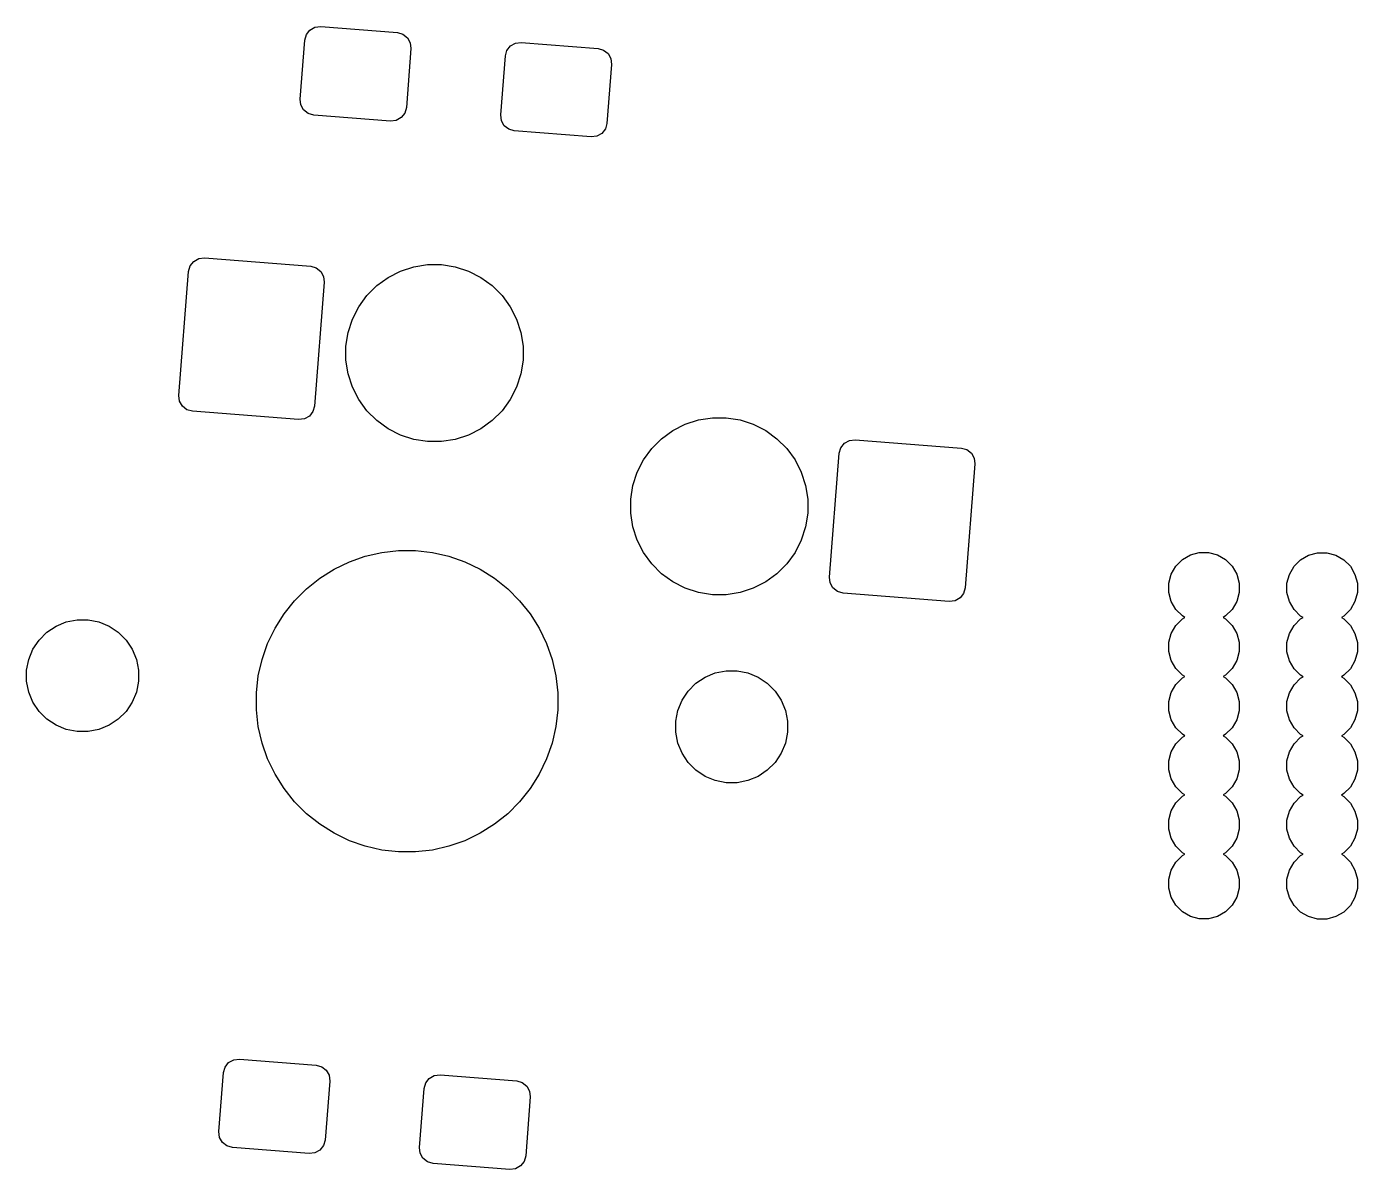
# Model space of a CAD drawing. Extents: x -173 to 103, y -39 to 58.
# Drawn here: x -76.43 to -53.94, y -7.91 to 11.4 of the extents above; entities that cross this region are included whole.
import ezdxf

# ---------------------------------------------------------------- set-up
doc = ezdxf.new("R2010")
doc.units = 0
doc.layers.add('BLACK', color=7, linetype='CONTINUOUS')

msp = doc.modelspace()

# ---------------------------------------------------------------- linework, layer by layer
at = {"layer": 'BLACK', "linetype": 'CONTINUOUS'}
for p, q in [((-71.728934, 11.170084), (-71.702456, 11.263967)), ((-71.702456, 11.263967), (-71.642067, 11.340571)), ((-71.642067, 11.340571), (-71.556959, 11.388233)), ((-71.556959, 11.388233), (-71.46009, 11.399698)), ((-71.46009, 11.399698), (-70.164097, 11.297702)), ((-70.164097, 11.297702), (-70.070214, 11.271224)), ((-70.070214, 11.271224), (-69.99361, 11.210835)), ((-71.807393, 10.173167), (-71.728934, 11.170084)), ((-69.934483, 11.028857), (-70.012942, 10.03194)), ((-69.99361, 11.210835), (-69.945948, 11.125727)), ((-69.945948, 11.125727), (-69.934483, 11.028857)), ((-68.312938, 10.997207), (-68.252549, 11.073811)), ((-68.252549, 11.073811), (-68.167441, 11.121473)), ((-68.167441, 11.121473), (-68.070572, 11.132938)), ((-68.070572, 11.132938), (-66.774579, 11.030942)), ((-66.774579, 11.030942), (-66.680696, 11.004464)), ((-68.417875, 9.906407), (-68.339416, 10.903324)), ((-68.339416, 10.903324), (-68.312938, 10.997207)), ((-66.680696, 11.004464), (-66.604092, 10.944075)), ((-66.604092, 10.944075), (-66.55643, 10.858967)), ((-66.55643, 10.858967), (-66.544965, 10.762097)), ((-66.544965, 10.762097), (-66.623424, 9.76518)), ((-71.795928, 10.076297), (-71.807393, 10.173167)), ((-71.748266, 9.991189), (-71.795928, 10.076297)), ((-71.671662, 9.9308), (-71.748266, 9.991189)), ((-71.577779, 9.904322), (-71.671662, 9.9308)), ((-70.281786, 9.802326), (-71.577779, 9.904322)), ((-70.03942, 9.938057), (-70.099809, 9.861453)), ((-70.012942, 10.03194), (-70.03942, 9.938057)), ((-68.40641, 9.809537), (-68.417875, 9.906407)), ((-70.184917, 9.813791), (-70.281786, 9.802326)), ((-70.099809, 9.861453), (-70.184917, 9.813791)), ((-68.358748, 9.724429), (-68.40641, 9.809537)), ((-68.282144, 9.66404), (-68.358748, 9.724429)), ((-66.649902, 9.671297), (-66.710291, 9.594693)), ((-66.623424, 9.76518), (-66.649902, 9.671297)), ((-68.188261, 9.637562), (-68.282144, 9.66404)), ((-66.892268, 9.535566), (-68.188261, 9.637562)), ((-66.795399, 9.547031), (-66.892268, 9.535566)), ((-66.710291, 9.594693), (-66.795399, 9.547031)), ((-73.66513, 7.355909), (-73.604741, 7.432513)), ((-73.604741, 7.432513), (-73.519633, 7.480176)), ((-73.519633, 7.480176), (-73.422764, 7.491641)), ((-73.422764, 7.491641), (-71.628313, 7.350414)), ((-73.856372, 5.1685), (-73.691608, 7.262026)), ((-73.691608, 7.262026), (-73.66513, 7.355909)), ((-71.628313, 7.350414), (-71.53443, 7.323937)), ((-71.53443, 7.323937), (-71.457826, 7.263547)), ((-71.457826, 7.263547), (-71.410163, 7.178439)), ((-70.320839, 7.160772), (-70.111116, 7.267631)), ((-70.111116, 7.267631), (-69.887259, 7.340367)), ((-69.887259, 7.340367), (-69.65478, 7.377188)), ((-69.65478, 7.377188), (-69.419402, 7.377188)), ((-69.419402, 7.377188), (-69.186923, 7.340367)), ((-69.186923, 7.340367), (-68.963066, 7.267631)), ((-68.963066, 7.267631), (-68.753343, 7.160772)), ((-71.398698, 7.08157), (-71.563462, 4.988044)), ((-71.410163, 7.178439), (-71.398698, 7.08157)), ((-70.6777, 6.855984), (-70.511263, 7.022421)), ((-70.511263, 7.022421), (-70.320839, 7.160772)), ((-68.753343, 7.160772), (-68.562919, 7.022421)), ((-68.562919, 7.022421), (-68.396482, 6.855984)), ((-70.816051, 6.66556), (-70.6777, 6.855984)), ((-68.396482, 6.855984), (-68.258131, 6.66556)), ((-70.92291, 6.455837), (-70.816051, 6.66556)), ((-68.258131, 6.66556), (-68.151272, 6.455837)), ((-70.995646, 6.23198), (-70.92291, 6.455837)), ((-68.151272, 6.455837), (-68.078536, 6.23198)), ((-71.032467, 5.999501), (-70.995646, 6.23198)), ((-68.078536, 6.23198), (-68.041715, 5.999501)), ((-71.032467, 5.764123), (-71.032467, 5.999501)), ((-68.041715, 5.999501), (-68.041715, 5.764123)), ((-70.995646, 5.531644), (-71.032467, 5.764123)), ((-68.041715, 5.764123), (-68.078536, 5.531644)), ((-70.92291, 5.307787), (-70.995646, 5.531644)), ((-68.078536, 5.531644), (-68.151272, 5.307787)), ((-70.816051, 5.098064), (-70.92291, 5.307787)), ((-68.151272, 5.307787), (-68.258131, 5.098064)), ((-73.844907, 5.071631), (-73.856372, 5.1685)), ((-73.797244, 4.986523), (-73.844907, 5.071631)), ((-73.72064, 4.926133), (-73.797244, 4.986523)), ((-71.563462, 4.988044), (-71.58994, 4.894161)), ((-70.6777, 4.90764), (-70.816051, 5.098064)), ((-68.258131, 5.098064), (-68.396482, 4.90764)), ((-73.626757, 4.899656), (-73.72064, 4.926133)), ((-71.832306, 4.758429), (-73.626757, 4.899656)), ((-71.735437, 4.769894), (-71.832306, 4.758429)), ((-71.650329, 4.817557), (-71.735437, 4.769894)), ((-71.58994, 4.894161), (-71.650329, 4.817557)), ((-70.511263, 4.741203), (-70.6777, 4.90764)), ((-70.320839, 4.602852), (-70.511263, 4.741203)), ((-68.562919, 4.741203), (-68.753343, 4.602852)), ((-68.396482, 4.90764), (-68.562919, 4.741203)), ((-65.29914, 4.682118), (-65.075283, 4.754854)), ((-65.075283, 4.754854), (-64.842804, 4.791675)), ((-64.842804, 4.791675), (-64.607426, 4.791675)), ((-64.607426, 4.791675), (-64.374947, 4.754854)), ((-64.374947, 4.754854), (-64.15109, 4.682118)), ((-70.111116, 4.495993), (-70.320839, 4.602852)), ((-68.753343, 4.602852), (-68.963066, 4.495993)), ((-65.699287, 4.436908), (-65.508863, 4.575259)), ((-65.508863, 4.575259), (-65.29914, 4.682118)), ((-64.15109, 4.682118), (-63.941367, 4.575259)), ((-63.941367, 4.575259), (-63.750943, 4.436908)), ((-69.887259, 4.423257), (-70.111116, 4.495993)), ((-69.65478, 4.386436), (-69.887259, 4.423257)), ((-69.419402, 4.386436), (-69.65478, 4.386436)), ((-69.186923, 4.423257), (-69.419402, 4.386436)), ((-68.963066, 4.495993), (-69.186923, 4.423257)), ((-65.865724, 4.270471), (-65.699287, 4.436908)), ((-63.750943, 4.436908), (-63.584506, 4.270471)), ((-62.698744, 4.190066), (-62.672266, 4.283949)), ((-62.672266, 4.283949), (-62.611877, 4.360553)), ((-62.611877, 4.360553), (-62.526769, 4.408216)), ((-62.526769, 4.408216), (-62.4299, 4.419681)), ((-62.4299, 4.419681), (-60.635449, 4.278454)), ((-60.635449, 4.278454), (-60.541566, 4.251977)), ((-66.110934, 3.870324), (-66.004075, 4.080047)), ((-66.004075, 4.080047), (-65.865724, 4.270471)), ((-63.584506, 4.270471), (-63.446155, 4.080047)), ((-63.446155, 4.080047), (-63.339296, 3.870324)), ((-62.863508, 2.09654), (-62.698744, 4.190066)), ((-60.541566, 4.251977), (-60.464962, 4.191587)), ((-60.464962, 4.191587), (-60.417299, 4.106479)), ((-60.417299, 4.106479), (-60.405834, 4.00961)), ((-66.18367, 3.646467), (-66.110934, 3.870324)), ((-63.339296, 3.870324), (-63.26656, 3.646467)), ((-60.405834, 4.00961), (-60.570598, 1.916084)), ((-66.220491, 3.413988), (-66.18367, 3.646467)), ((-63.26656, 3.646467), (-63.229739, 3.413988)), ((-66.220491, 3.17861), (-66.220491, 3.413988)), ((-63.229739, 3.413988), (-63.229739, 3.17861)), ((-66.18367, 2.946131), (-66.220491, 3.17861)), ((-63.229739, 3.17861), (-63.26656, 2.946131)), ((-66.110934, 2.722274), (-66.18367, 2.946131)), ((-63.26656, 2.946131), (-63.339296, 2.722274)), ((-66.004075, 2.512551), (-66.110934, 2.722274)), ((-63.339296, 2.722274), (-63.446155, 2.512551)), ((-70.705931, 2.450339), (-70.427141, 2.513971)), ((-70.427141, 2.513971), (-70.14298, 2.545988)), ((-70.14298, 2.545988), (-69.85702, 2.545988)), ((-69.85702, 2.545988), (-69.572859, 2.513971)), ((-69.572859, 2.513971), (-69.294069, 2.450339)), ((-65.865724, 2.322127), (-66.004075, 2.512551)), ((-63.446155, 2.512551), (-63.584506, 2.322127)), ((-56.766214, 2.471587), (-56.61492, 2.512126)), ((-56.61492, 2.512126), (-56.458288, 2.512126)), ((-56.458288, 2.512126), (-56.306994, 2.471587)), ((-54.769007, 2.468971), (-54.617713, 2.50951)), ((-54.617713, 2.50951), (-54.461081, 2.50951)), ((-54.461081, 2.50951), (-54.309787, 2.468971)), ((-71.233483, 2.23182), (-70.975843, 2.355893)), ((-70.975843, 2.355893), (-70.705931, 2.450339)), ((-69.294069, 2.450339), (-69.024157, 2.355893)), ((-69.024157, 2.355893), (-68.766517, 2.23182)), ((-65.699287, 2.15569), (-65.865724, 2.322127)), ((-63.584506, 2.322127), (-63.750943, 2.15569)), ((-57.090932, 2.146869), (-57.012616, 2.282516)), ((-57.012616, 2.282516), (-56.901861, 2.393271)), ((-56.901861, 2.393271), (-56.766214, 2.471587)), ((-56.306994, 2.471587), (-56.171347, 2.393271)), ((-56.171347, 2.393271), (-56.060592, 2.282516)), ((-56.060592, 2.282516), (-55.982276, 2.146869)), ((-55.093725, 2.144253), (-55.015409, 2.2799)), ((-55.015409, 2.2799), (-54.904654, 2.390655)), ((-54.904654, 2.390655), (-54.769007, 2.468971)), ((-54.309787, 2.468971), (-54.17414, 2.390655)), ((-54.17414, 2.390655), (-54.063385, 2.2799)), ((-54.063385, 2.2799), (-53.985069, 2.144253)), ((-71.699184, 1.901388), (-71.475612, 2.07968)), ((-71.475612, 2.07968), (-71.233483, 2.23182)), ((-68.766517, 2.23182), (-68.524388, 2.07968)), ((-68.524388, 2.07968), (-68.300816, 1.901388)), ((-65.508863, 2.017339), (-65.699287, 2.15569)), ((-63.750943, 2.15569), (-63.941367, 2.017339)), ((-62.852043, 1.999671), (-62.863508, 2.09654)), ((-57.131471, 1.995575), (-57.090932, 2.146869)), ((-55.982276, 2.146869), (-55.941737, 1.995575)), ((-55.134264, 1.992959), (-55.093725, 2.144253)), ((-53.985069, 2.144253), (-53.94453, 1.992959)), ((-71.901388, 1.699184), (-71.699184, 1.901388)), ((-68.300816, 1.901388), (-68.098612, 1.699184)), ((-65.29914, 1.91048), (-65.508863, 2.017339)), ((-65.075283, 1.837744), (-65.29914, 1.91048)), ((-64.842804, 1.800923), (-65.075283, 1.837744)), ((-64.607426, 1.800923), (-64.842804, 1.800923)), ((-64.374947, 1.837744), (-64.607426, 1.800923)), ((-64.15109, 1.91048), (-64.374947, 1.837744)), ((-63.941367, 2.017339), (-64.15109, 1.91048)), ((-62.80438, 1.914563), (-62.852043, 1.999671)), ((-62.727776, 1.854173), (-62.80438, 1.914563)), ((-62.633893, 1.827696), (-62.727776, 1.854173)), ((-60.839442, 1.686469), (-62.633893, 1.827696)), ((-60.597076, 1.822201), (-60.657465, 1.745597)), ((-60.570598, 1.916084), (-60.597076, 1.822201)), ((-57.131471, 1.838943), (-57.131471, 1.995575)), ((-57.090932, 1.687649), (-57.131471, 1.838943)), ((-55.941737, 1.838943), (-55.982276, 1.687649)), ((-55.941737, 1.995575), (-55.941737, 1.838943)), ((-55.134264, 1.836327), (-55.134264, 1.992959)), ((-55.093725, 1.685033), (-55.134264, 1.836327)), ((-53.94453, 1.836327), (-53.985069, 1.685033)), ((-53.94453, 1.992959), (-53.94453, 1.836327)), ((-72.07968, 1.475612), (-71.901388, 1.699184)), ((-68.098612, 1.699184), (-67.92032, 1.475612)), ((-60.742573, 1.697934), (-60.839442, 1.686469)), ((-60.657465, 1.745597), (-60.742573, 1.697934)), ((-57.012616, 1.552002), (-57.090932, 1.687649)), ((-55.982276, 1.687649), (-56.060592, 1.552002)), ((-55.015409, 1.549386), (-55.093725, 1.685033)), ((-53.985069, 1.685033), (-54.063385, 1.549386)), ((-75.758815, 1.340618), (-75.576161, 1.37695)), ((-75.576161, 1.37695), (-75.389929, 1.37695)), ((-75.389929, 1.37695), (-75.207275, 1.340618)), ((-72.23182, 1.233483), (-72.07968, 1.475612)), ((-67.92032, 1.475612), (-67.76818, 1.233483)), ((-56.901861, 1.441247), (-57.012616, 1.552002)), ((-57.012616, 1.282516), (-56.901861, 1.393271)), ((-56.860312, 1.417259), (-56.901861, 1.441247)), ((-56.901861, 1.393271), (-56.860312, 1.417259)), ((-56.171347, 1.441247), (-56.212895, 1.417259)), ((-56.212895, 1.417259), (-56.171347, 1.393271)), ((-56.060592, 1.552002), (-56.171347, 1.441247)), ((-56.171347, 1.393271), (-56.060592, 1.282516)), ((-54.904654, 1.438631), (-55.015409, 1.549386)), ((-55.015409, 1.2799), (-54.904654, 1.390655)), ((-54.863105, 1.414643), (-54.904654, 1.438631)), ((-54.904654, 1.390655), (-54.863105, 1.414643)), ((-54.17414, 1.438631), (-54.215688, 1.414643)), ((-54.215688, 1.414643), (-54.17414, 1.390655)), ((-54.063385, 1.549386), (-54.17414, 1.438631)), ((-54.17414, 1.390655), (-54.063385, 1.2799)), ((-76.217405, 1.034199), (-76.085719, 1.165885)), ((-76.085719, 1.165885), (-75.930872, 1.26935)), ((-75.930872, 1.26935), (-75.758815, 1.340618)), ((-75.207275, 1.340618), (-75.035218, 1.26935)), ((-75.035218, 1.26935), (-74.880371, 1.165885)), ((-74.880371, 1.165885), (-74.748685, 1.034199)), ((-72.355893, 0.975843), (-72.23182, 1.233483)), ((-67.76818, 1.233483), (-67.644107, 0.975843)), ((-57.131471, 0.995575), (-57.090932, 1.146869)), ((-57.090932, 1.146869), (-57.012616, 1.282516)), ((-56.060592, 1.282516), (-55.982276, 1.146869)), ((-55.982276, 1.146869), (-55.941737, 0.995575)), ((-55.134264, 0.992959), (-55.093725, 1.144253)), ((-55.093725, 1.144253), (-55.015409, 1.2799)), ((-54.063385, 1.2799), (-53.985069, 1.144253)), ((-53.985069, 1.144253), (-53.94453, 0.992959)), ((-76.32087, 0.879352), (-76.217405, 1.034199)), ((-74.748685, 1.034199), (-74.64522, 0.879352)), ((-72.450339, 0.705931), (-72.355893, 0.975843)), ((-67.644107, 0.975843), (-67.549661, 0.705931)), ((-57.131471, 0.838943), (-57.131471, 0.995575)), ((-55.941737, 0.995575), (-55.941737, 0.838943)), ((-55.134264, 0.836327), (-55.134264, 0.992959)), ((-53.94453, 0.992959), (-53.94453, 0.836327)), ((-76.42847, 0.524641), (-76.392138, 0.707295)), ((-76.392138, 0.707295), (-76.32087, 0.879352)), ((-74.64522, 0.879352), (-74.573952, 0.707295)), ((-74.573952, 0.707295), (-74.53762, 0.524641)), ((-72.513971, 0.427141), (-72.450339, 0.705931)), ((-67.549661, 0.705931), (-67.486029, 0.427141)), ((-57.090932, 0.687649), (-57.131471, 0.838943)), ((-57.012616, 0.552002), (-57.090932, 0.687649)), ((-55.982276, 0.687649), (-56.060592, 0.552002)), ((-55.941737, 0.838943), (-55.982276, 0.687649)), ((-55.093725, 0.685033), (-55.134264, 0.836327)), ((-55.015409, 0.549386), (-55.093725, 0.685033)), ((-53.985069, 0.685033), (-54.063385, 0.549386)), ((-53.94453, 0.836327), (-53.985069, 0.685033)), ((-76.42847, 0.338409), (-76.42847, 0.524641)), ((-74.53762, 0.524641), (-74.53762, 0.338409)), ((-64.964782, 0.4063), (-64.792725, 0.477568)), ((-64.792725, 0.477568), (-64.610071, 0.5139)), ((-64.610071, 0.5139), (-64.423839, 0.5139)), ((-64.423839, 0.5139), (-64.241185, 0.477568)), ((-64.241185, 0.477568), (-64.069128, 0.4063)), ((-56.901861, 0.441247), (-57.012616, 0.552002)), ((-56.060592, 0.552002), (-56.171347, 0.441247)), ((-54.904654, 0.438631), (-55.015409, 0.549386)), ((-54.063385, 0.549386), (-54.17414, 0.438631)), ((-76.392138, 0.155755), (-76.42847, 0.338409)), ((-74.53762, 0.338409), (-74.573952, 0.155755)), ((-72.545988, 0.14298), (-72.513971, 0.427141)), ((-67.486029, 0.427141), (-67.454012, 0.14298)), ((-65.251315, 0.171149), (-65.119629, 0.302835)), ((-65.119629, 0.302835), (-64.964782, 0.4063)), ((-64.069128, 0.4063), (-63.914281, 0.302835)), ((-63.914281, 0.302835), (-63.782595, 0.171149)), ((-57.090932, 0.146869), (-57.012616, 0.282516)), ((-57.012616, 0.282516), (-56.901861, 0.393271)), ((-56.860312, 0.417259), (-56.901861, 0.441247)), ((-56.901861, 0.393271), (-56.860312, 0.417259)), ((-56.171347, 0.441247), (-56.212895, 0.417259)), ((-56.212895, 0.417259), (-56.171347, 0.393271)), ((-56.171347, 0.393271), (-56.060592, 0.282516)), ((-56.060592, 0.282516), (-55.982276, 0.146869)), ((-55.093725, 0.144253), (-55.015409, 0.2799)), ((-55.015409, 0.2799), (-54.904654, 0.390655)), ((-54.863105, 0.414643), (-54.904654, 0.438631)), ((-54.904654, 0.390655), (-54.863105, 0.414643)), ((-54.17414, 0.438631), (-54.215688, 0.414643)), ((-54.215688, 0.414643), (-54.17414, 0.390655)), ((-54.17414, 0.390655), (-54.063385, 0.2799)), ((-54.063385, 0.2799), (-53.985069, 0.144253)), ((-76.32087, -0.016302), (-76.392138, 0.155755)), ((-74.573952, 0.155755), (-74.64522, -0.016302)), ((-72.545988, -0.14298), (-72.545988, 0.14298)), ((-67.454012, 0.14298), (-67.454012, -0.14298)), ((-65.426048, -0.155755), (-65.35478, 0.016302)), ((-65.35478, 0.016302), (-65.251315, 0.171149)), ((-63.782595, 0.171149), (-63.67913, 0.016302)), ((-63.67913, 0.016302), (-63.607862, -0.155755)), ((-57.131471, -0.004425), (-57.090932, 0.146869)), ((-55.982276, 0.146869), (-55.941737, -0.004425)), ((-55.134264, -0.007041), (-55.093725, 0.144253)), ((-53.985069, 0.144253), (-53.94453, -0.007041)), ((-76.217405, -0.171149), (-76.32087, -0.016302)), ((-76.085719, -0.302835), (-76.217405, -0.171149)), ((-74.748685, -0.171149), (-74.880371, -0.302835)), ((-74.64522, -0.016302), (-74.748685, -0.171149)), ((-72.513971, -0.427141), (-72.545988, -0.14298)), ((-67.454012, -0.14298), (-67.486029, -0.427141)), ((-65.46238, -0.338409), (-65.426048, -0.155755)), ((-63.607862, -0.155755), (-63.57153, -0.338409)), ((-57.131471, -0.161057), (-57.131471, -0.004425)), ((-57.090932, -0.312351), (-57.131471, -0.161057)), ((-55.941737, -0.161057), (-55.982276, -0.312351)), ((-55.941737, -0.004425), (-55.941737, -0.161057)), ((-55.134264, -0.163673), (-55.134264, -0.007041)), ((-55.093725, -0.314967), (-55.134264, -0.163673)), ((-53.94453, -0.163673), (-53.985069, -0.314967)), ((-53.94453, -0.007041), (-53.94453, -0.163673)), ((-75.930872, -0.4063), (-76.085719, -0.302835)), ((-75.758815, -0.477568), (-75.930872, -0.4063)), ((-75.035218, -0.4063), (-75.207275, -0.477568)), ((-74.880371, -0.302835), (-75.035218, -0.4063)), ((-72.450339, -0.705931), (-72.513971, -0.427141)), ((-67.486029, -0.427141), (-67.549661, -0.705931)), ((-65.46238, -0.524641), (-65.46238, -0.338409)), ((-63.57153, -0.338409), (-63.57153, -0.524641)), ((-57.012616, -0.447998), (-57.090932, -0.312351)), ((-56.901861, -0.558753), (-57.012616, -0.447998)), ((-56.060592, -0.447998), (-56.171347, -0.558753)), ((-55.982276, -0.312351), (-56.060592, -0.447998)), ((-55.015409, -0.450614), (-55.093725, -0.314967)), ((-53.985069, -0.314967), (-54.063385, -0.450614)), ((-75.576161, -0.5139), (-75.758815, -0.477568)), ((-75.389929, -0.5139), (-75.576161, -0.5139)), ((-75.207275, -0.477568), (-75.389929, -0.5139)), ((-65.426048, -0.707295), (-65.46238, -0.524641)), ((-63.57153, -0.524641), (-63.607862, -0.707295)), ((-57.012616, -0.717484), (-56.901861, -0.606729)), ((-56.860312, -0.582741), (-56.901861, -0.558753)), ((-56.901861, -0.606729), (-56.860312, -0.582741)), ((-56.171347, -0.558753), (-56.212895, -0.582741)), ((-56.212895, -0.582741), (-56.171347, -0.606729)), ((-56.171347, -0.606729), (-56.060592, -0.717484)), ((-54.904654, -0.561369), (-55.015409, -0.450614)), ((-55.015409, -0.7201), (-54.904654, -0.609345)), ((-54.863105, -0.585357), (-54.904654, -0.561369)), ((-54.904654, -0.609345), (-54.863105, -0.585357)), ((-54.17414, -0.561369), (-54.215688, -0.585357)), ((-54.215688, -0.585357), (-54.17414, -0.609345)), ((-54.063385, -0.450614), (-54.17414, -0.561369)), ((-54.17414, -0.609345), (-54.063385, -0.7201)), ((-72.355893, -0.975843), (-72.450339, -0.705931)), ((-67.549661, -0.705931), (-67.644107, -0.975843)), ((-65.35478, -0.879352), (-65.426048, -0.707295)), ((-65.251315, -1.034199), (-65.35478, -0.879352)), ((-63.67913, -0.879352), (-63.782595, -1.034199)), ((-63.607862, -0.707295), (-63.67913, -0.879352)), ((-57.131471, -1.004425), (-57.090932, -0.853131)), ((-57.090932, -0.853131), (-57.012616, -0.717484)), ((-56.060592, -0.717484), (-55.982276, -0.853131)), ((-55.982276, -0.853131), (-55.941737, -1.004425)), ((-55.134264, -1.007041), (-55.093725, -0.855747)), ((-55.093725, -0.855747), (-55.015409, -0.7201)), ((-54.063385, -0.7201), (-53.985069, -0.855747)), ((-53.985069, -0.855747), (-53.94453, -1.007041)), ((-72.23182, -1.233483), (-72.355893, -0.975843)), ((-67.644107, -0.975843), (-67.76818, -1.233483)), ((-65.119629, -1.165885), (-65.251315, -1.034199)), ((-63.782595, -1.034199), (-63.914281, -1.165885)), ((-57.131471, -1.161057), (-57.131471, -1.004425)), ((-55.941737, -1.004425), (-55.941737, -1.161057)), ((-55.134264, -1.163673), (-55.134264, -1.007041)), ((-53.94453, -1.007041), (-53.94453, -1.163673)), ((-72.07968, -1.475612), (-72.23182, -1.233483)), ((-67.76818, -1.233483), (-67.92032, -1.475612)), ((-64.964782, -1.26935), (-65.119629, -1.165885)), ((-64.792725, -1.340618), (-64.964782, -1.26935)), ((-64.610071, -1.37695), (-64.792725, -1.340618)), ((-64.241185, -1.340618), (-64.423839, -1.37695)), ((-64.069128, -1.26935), (-64.241185, -1.340618)), ((-63.914281, -1.165885), (-64.069128, -1.26935)), ((-57.090932, -1.312351), (-57.131471, -1.161057)), ((-57.012616, -1.447998), (-57.090932, -1.312351)), ((-55.982276, -1.312351), (-56.060592, -1.447998)), ((-55.941737, -1.161057), (-55.982276, -1.312351)), ((-55.093725, -1.314967), (-55.134264, -1.163673)), ((-55.015409, -1.450614), (-55.093725, -1.314967)), ((-53.985069, -1.314967), (-54.063385, -1.450614)), ((-53.94453, -1.163673), (-53.985069, -1.314967)), ((-71.901388, -1.699184), (-72.07968, -1.475612)), ((-67.92032, -1.475612), (-68.098612, -1.699184)), ((-64.423839, -1.37695), (-64.610071, -1.37695)), ((-56.901861, -1.558753), (-57.012616, -1.447998)), ((-56.860312, -1.582741), (-56.901861, -1.558753)), ((-56.171347, -1.558753), (-56.212895, -1.582741)), ((-56.060592, -1.447998), (-56.171347, -1.558753)), ((-54.904654, -1.561369), (-55.015409, -1.450614)), ((-54.863105, -1.585357), (-54.904654, -1.561369)), ((-54.17414, -1.561369), (-54.215688, -1.585357)), ((-54.063385, -1.450614), (-54.17414, -1.561369)), ((-71.699184, -1.901388), (-71.901388, -1.699184)), ((-68.098612, -1.699184), (-68.300816, -1.901388)), ((-57.090932, -1.853131), (-57.012616, -1.717484)), ((-57.012616, -1.717484), (-56.901861, -1.606729)), ((-56.901861, -1.606729), (-56.860312, -1.582741)), ((-56.212895, -1.582741), (-56.171347, -1.606729)), ((-56.171347, -1.606729), (-56.060592, -1.717484)), ((-56.060592, -1.717484), (-55.982276, -1.853131)), ((-55.093725, -1.855747), (-55.015409, -1.7201)), ((-55.015409, -1.7201), (-54.904654, -1.609345)), ((-54.904654, -1.609345), (-54.863105, -1.585357)), ((-54.215688, -1.585357), (-54.17414, -1.609345)), ((-54.17414, -1.609345), (-54.063385, -1.7201)), ((-54.063385, -1.7201), (-53.985069, -1.855747)), ((-71.475612, -2.07968), (-71.699184, -1.901388)), ((-68.300816, -1.901388), (-68.524388, -2.07968)), ((-57.131471, -2.004425), (-57.090932, -1.853131)), ((-57.131471, -2.161057), (-57.131471, -2.004425)), ((-55.982276, -1.853131), (-55.941737, -2.004425)), ((-55.941737, -2.004425), (-55.941737, -2.161057)), ((-55.134264, -2.007041), (-55.093725, -1.855747)), ((-55.134264, -2.163673), (-55.134264, -2.007041)), ((-53.985069, -1.855747), (-53.94453, -2.007041)), ((-53.94453, -2.007041), (-53.94453, -2.163673)), ((-71.233483, -2.23182), (-71.475612, -2.07968)), ((-70.975843, -2.355893), (-71.233483, -2.23182)), ((-68.766517, -2.23182), (-69.024157, -2.355893)), ((-68.524388, -2.07968), (-68.766517, -2.23182)), ((-57.090932, -2.312351), (-57.131471, -2.161057)), ((-55.941737, -2.161057), (-55.982276, -2.312351)), ((-55.093725, -2.314967), (-55.134264, -2.163673)), ((-53.94453, -2.163673), (-53.985069, -2.314967)), ((-70.705931, -2.450339), (-70.975843, -2.355893)), ((-70.427141, -2.513971), (-70.705931, -2.450339)), ((-69.294069, -2.450339), (-69.572859, -2.513971)), ((-69.024157, -2.355893), (-69.294069, -2.450339)), ((-57.012616, -2.447998), (-57.090932, -2.312351)), ((-56.901861, -2.558753), (-57.012616, -2.447998)), ((-56.060592, -2.447998), (-56.171347, -2.558753)), ((-55.982276, -2.312351), (-56.060592, -2.447998)), ((-55.015409, -2.450614), (-55.093725, -2.314967)), ((-54.904654, -2.561369), (-55.015409, -2.450614)), ((-54.063385, -2.450614), (-54.17414, -2.561369)), ((-53.985069, -2.314967), (-54.063385, -2.450614)), ((-70.14298, -2.545988), (-70.427141, -2.513971)), ((-69.85702, -2.545988), (-70.14298, -2.545988)), ((-69.572859, -2.513971), (-69.85702, -2.545988)), ((-57.012616, -2.717484), (-56.901861, -2.606729)), ((-56.860312, -2.582741), (-56.901861, -2.558753)), ((-56.901861, -2.606729), (-56.860312, -2.582741)), ((-56.171347, -2.558753), (-56.212895, -2.582741)), ((-56.212895, -2.582741), (-56.171347, -2.606729)), ((-56.171347, -2.606729), (-56.060592, -2.717484)), ((-55.015409, -2.7201), (-54.904654, -2.609345)), ((-54.863105, -2.585357), (-54.904654, -2.561369)), ((-54.904654, -2.609345), (-54.863105, -2.585357)), ((-54.17414, -2.561369), (-54.215688, -2.585357)), ((-54.215688, -2.585357), (-54.17414, -2.609345)), ((-54.17414, -2.609345), (-54.063385, -2.7201)), ((-57.131471, -3.004425), (-57.090932, -2.853131)), ((-57.090932, -2.853131), (-57.012616, -2.717484)), ((-56.060592, -2.717484), (-55.982276, -2.853131)), ((-55.982276, -2.853131), (-55.941737, -3.004425)), ((-55.134264, -3.007041), (-55.093725, -2.855747)), ((-55.093725, -2.855747), (-55.015409, -2.7201)), ((-54.063385, -2.7201), (-53.985069, -2.855747)), ((-53.985069, -2.855747), (-53.94453, -3.007041)), ((-57.131471, -3.161057), (-57.131471, -3.004425)), ((-55.941737, -3.004425), (-55.941737, -3.161057)), ((-55.134264, -3.163673), (-55.134264, -3.007041)), ((-53.94453, -3.007041), (-53.94453, -3.163673)), ((-57.090932, -3.312351), (-57.131471, -3.161057)), ((-57.012616, -3.447998), (-57.090932, -3.312351)), ((-55.982276, -3.312351), (-56.060592, -3.447998)), ((-55.941737, -3.161057), (-55.982276, -3.312351)), ((-55.093725, -3.314967), (-55.134264, -3.163673)), ((-55.015409, -3.450614), (-55.093725, -3.314967)), ((-53.985069, -3.314967), (-54.063385, -3.450614)), ((-53.94453, -3.163673), (-53.985069, -3.314967)), ((-56.901861, -3.558753), (-57.012616, -3.447998)), ((-56.766214, -3.637069), (-56.901861, -3.558753)), ((-56.171347, -3.558753), (-56.306994, -3.637069)), ((-56.060592, -3.447998), (-56.171347, -3.558753)), ((-54.904654, -3.561369), (-55.015409, -3.450614)), ((-54.769007, -3.639685), (-54.904654, -3.561369)), ((-54.17414, -3.561369), (-54.309787, -3.639685)), ((-54.063385, -3.450614), (-54.17414, -3.561369)), ((-56.61492, -3.677608), (-56.766214, -3.637069)), ((-56.458288, -3.677608), (-56.61492, -3.677608)), ((-56.306994, -3.637069), (-56.458288, -3.677608)), ((-54.617713, -3.680224), (-54.769007, -3.639685)), ((-54.461081, -3.680224), (-54.617713, -3.680224)), ((-54.309787, -3.639685), (-54.461081, -3.680224)), ((-73.015102, -6.105482), (-72.929994, -6.05782)), ((-72.929994, -6.05782), (-72.833125, -6.046355)), ((-72.833125, -6.046355), (-71.537132, -6.148351)), ((-73.180428, -7.272886), (-73.101969, -6.275969)), ((-73.101969, -6.275969), (-73.075491, -6.182086)), ((-73.075491, -6.182086), (-73.015102, -6.105482)), ((-71.537132, -6.148351), (-71.443249, -6.174829)), ((-71.443249, -6.174829), (-71.366645, -6.235218)), ((-71.366645, -6.235218), (-71.318983, -6.320326)), ((-71.307518, -6.417196), (-71.385977, -7.414113)), ((-71.318983, -6.320326), (-71.307518, -6.417196)), ((-69.712451, -6.542729), (-69.685973, -6.448846)), ((-69.685973, -6.448846), (-69.625584, -6.372242)), ((-69.625584, -6.372242), (-69.540476, -6.32458)), ((-69.540476, -6.32458), (-69.443607, -6.313115)), ((-69.443607, -6.313115), (-68.147614, -6.415111)), ((-68.147614, -6.415111), (-68.053731, -6.441589)), ((-68.053731, -6.441589), (-67.977127, -6.501978)), ((-67.977127, -6.501978), (-67.929465, -6.587086)), ((-69.79091, -7.539646), (-69.712451, -6.542729)), ((-67.918, -6.683956), (-67.996459, -7.680873)), ((-67.929465, -6.587086), (-67.918, -6.683956)), ((-73.168963, -7.369756), (-73.180428, -7.272886)), ((-73.121301, -7.454864), (-73.168963, -7.369756)), ((-71.385977, -7.414113), (-71.412455, -7.507996)), ((-73.044697, -7.515253), (-73.121301, -7.454864)), ((-72.950814, -7.541731), (-73.044697, -7.515253)), ((-71.654821, -7.643727), (-72.950814, -7.541731)), ((-71.557952, -7.632262), (-71.654821, -7.643727)), ((-71.472844, -7.5846), (-71.557952, -7.632262)), ((-71.412455, -7.507996), (-71.472844, -7.5846)), ((-69.779445, -7.636516), (-69.79091, -7.539646)), ((-69.731783, -7.721624), (-69.779445, -7.636516)), ((-69.655179, -7.782013), (-69.731783, -7.721624)), ((-69.561296, -7.808491), (-69.655179, -7.782013)), ((-68.265303, -7.910487), (-69.561296, -7.808491)), ((-68.083326, -7.85136), (-68.168434, -7.899022)), ((-68.022937, -7.774756), (-68.083326, -7.85136)), ((-67.996459, -7.680873), (-68.022937, -7.774756)), ((-68.168434, -7.899022), (-68.265303, -7.910487))]:
    msp.add_line(p, q, dxfattribs=at)

doc.saveas('drawing.dxf')
